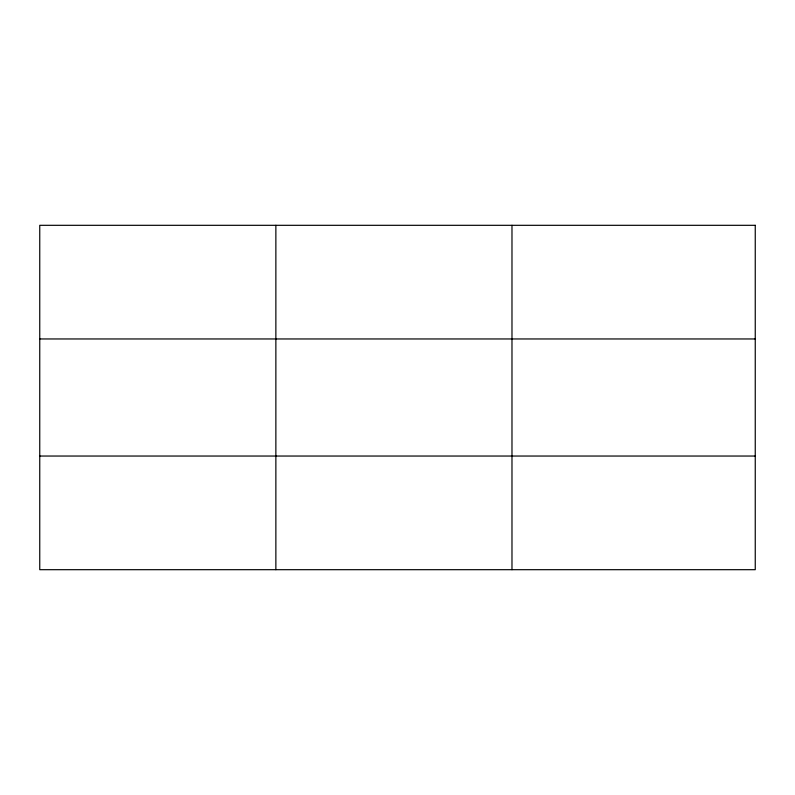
<?xml version="1.0" encoding="UTF-8"?>
<svg xmlns="http://www.w3.org/2000/svg" width="795" height="795" viewBox="0 0 795 795"><rect width="100%" height="100%" fill="white"/><g stroke="black" fill="none" stroke-linecap="round" stroke-linejoin="round"><path stroke-width="1.19" d="M275.865 225.313L275.865 569.687M511.98 225.313L511.98 569.687M39.75 338.958L755.25 338.958M39.75 456.042L755.25 456.042M755.25 225.313L755.25 569.687L39.75 569.687L39.75 225.313L755.25 225.313"/></g></svg>
